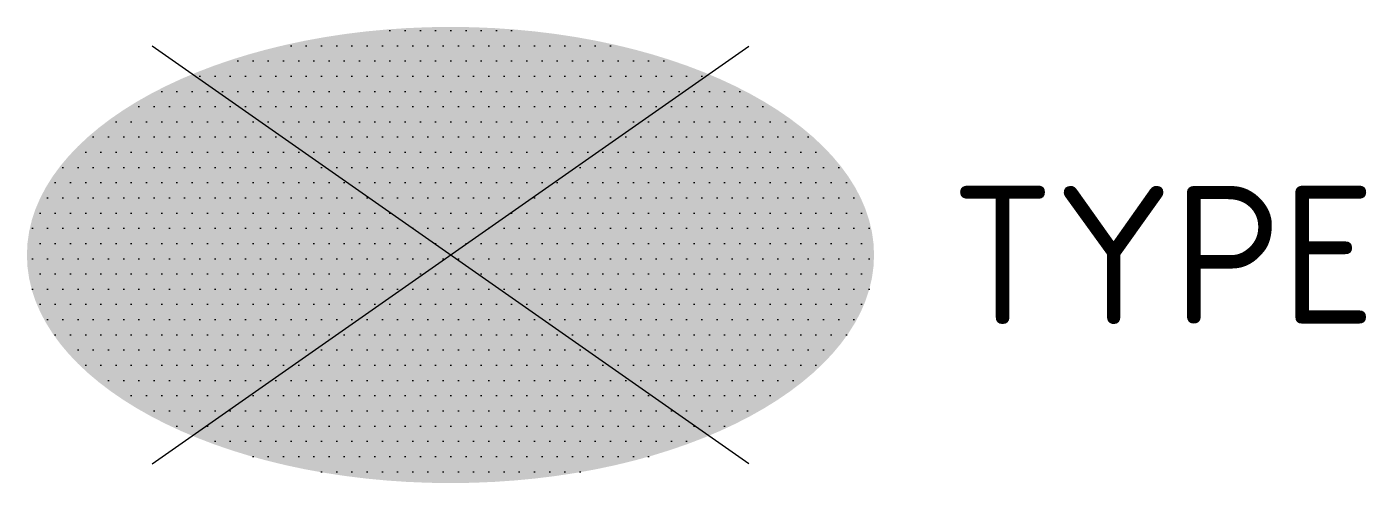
# Model space of a CAD drawing. Extents: x -5.5 to 11.9, y -3 to 3.
import ezdxf
from ezdxf.enums import TextEntityAlignment as Align

# ---------------------------------------------------------------- set-up
doc = ezdxf.new("R2010")
doc.units = 0
doc.styles.add('NLCS-ISO', font='NLCS-ISO.ttf')

msp = doc.modelspace()

# ---------------------------------------------------------------- hatches: boundary and pattern name
h = msp.add_hatch(color=253)
edge = h.paths.add_edge_path()
edge.add_ellipse((0, 0), major_axis=(-5.525, 0), ratio=0.538462, start_angle=0, end_angle=360, ccw=False)
h = msp.add_hatch()
h.set_pattern_fill('GR-GRAS-SPORTVELD', color=256, scale=0.25, style=0, pattern_type=2)
h.set_pattern_definition([(0, (-1.98036, -1.0405), (0.0992187, 0.1984375), [0, -0.1984375])])
edge = h.paths.add_edge_path()
edge.add_ellipse((0, 0), major_axis=(-5.525, 0), ratio=0.538462, start_angle=0, end_angle=360, ccw=False)

# ---------------------------------------------------------------- linework, layer by layer
for p, q in [((-3.891, -2.724), (3.891, 2.724)), ((3.891, -2.724), (-3.891, 2.724))]:
    msp.add_line(p, q)

# ---------------------------------------------------------------- texts
at = {"style": 'NLCS-ISO'}
msp.add_attdef('TYPE', text='', height=1.8, dxfattribs=at).set_placement((6.525, 0), align=Align.MIDDLE_LEFT)

doc.saveas('drawing.dxf')
